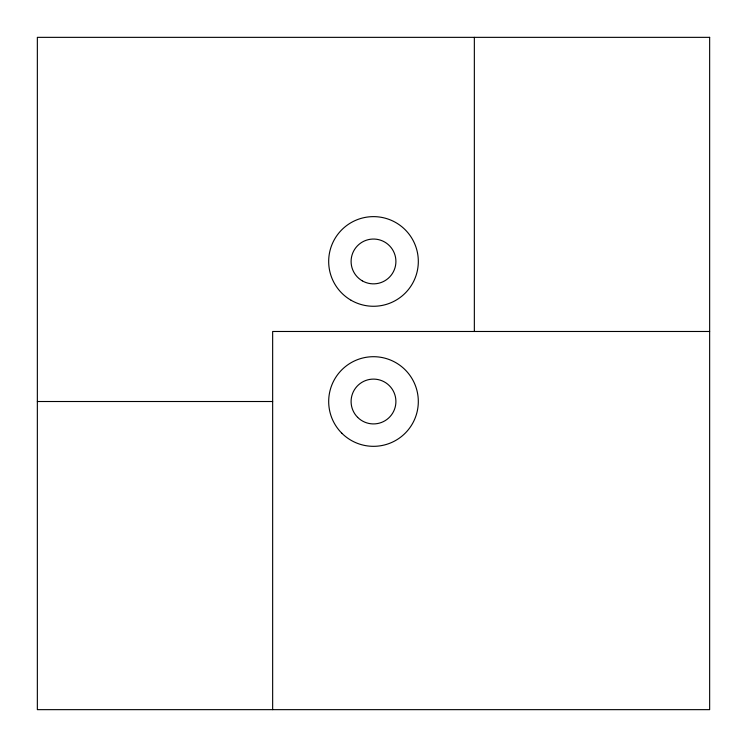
<?xml version="1.0" encoding="UTF-8"?>
<svg xmlns="http://www.w3.org/2000/svg" width="747" height="747" viewBox="0 0 747 747"><rect width="100%" height="100%" fill="white"/><g stroke="black" fill="none" stroke-linecap="round" stroke-linejoin="round"><path stroke-width="1.12" d="M709.65 331.481L272.655 331.481L272.655 709.65M37.35 401.512L272.655 401.512M474.345 37.35L474.345 331.481M709.65 37.35L37.35 37.35L37.35 709.65L709.65 709.65L709.65 37.35M362.295 280.853A22.41 22.41 0 0 0 395.91 261.45A22.41 22.41 0 0 0 362.295 242.047A22.41 22.41 0 0 0 362.295 280.853M351.09 300.266A44.82 44.82 0 0 0 418.32 261.45A44.82 44.82 0 0 0 351.09 222.634A44.82 44.82 0 0 0 351.09 300.266M341.809 433.204A44.82 44.82 0 0 0 416.789 413.11A44.82 44.82 0 0 0 361.903 358.224A44.82 44.82 0 0 0 341.809 433.204M357.654 417.358A22.41 22.41 0 0 0 395.144 407.311A22.41 22.41 0 0 0 367.701 379.868A22.41 22.41 0 0 0 357.654 417.358"/></g></svg>
